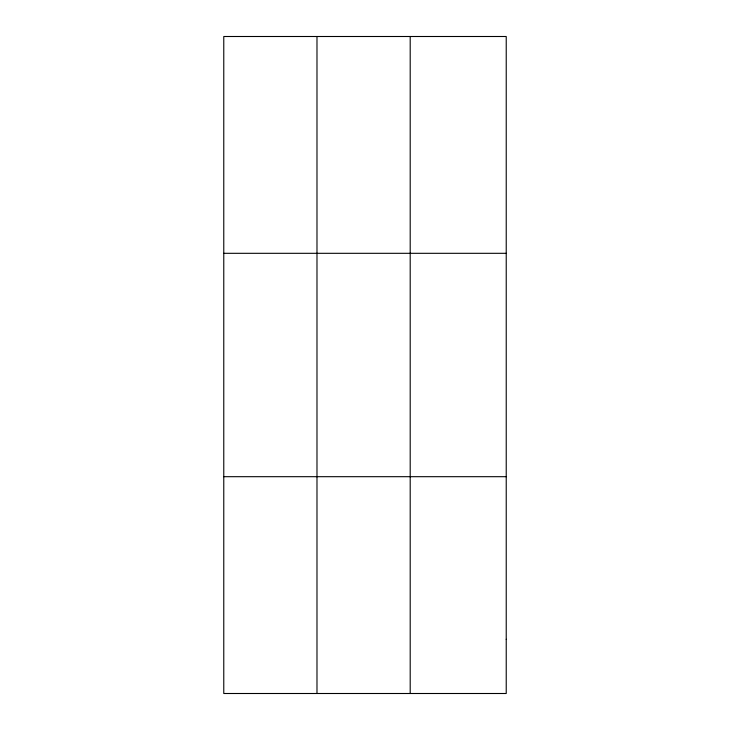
<?xml version="1.0" encoding="UTF-8"?>
<svg xmlns="http://www.w3.org/2000/svg" width="730" height="730" viewBox="0 0 730 730"><rect width="100%" height="100%" fill="white"/><g stroke="black" fill="none" stroke-linecap="round" stroke-linejoin="round"><path stroke-width="1.09" d="M316.984 693.5L316.984 36.5M410.196 693.5L410.196 36.5M223.772 253.31L506.228 253.31M223.772 476.69L506.228 476.69M506.228 639.298L506.228 693.5L223.772 693.5L223.772 36.5L506.228 36.5L506.228 639.298"/></g></svg>
